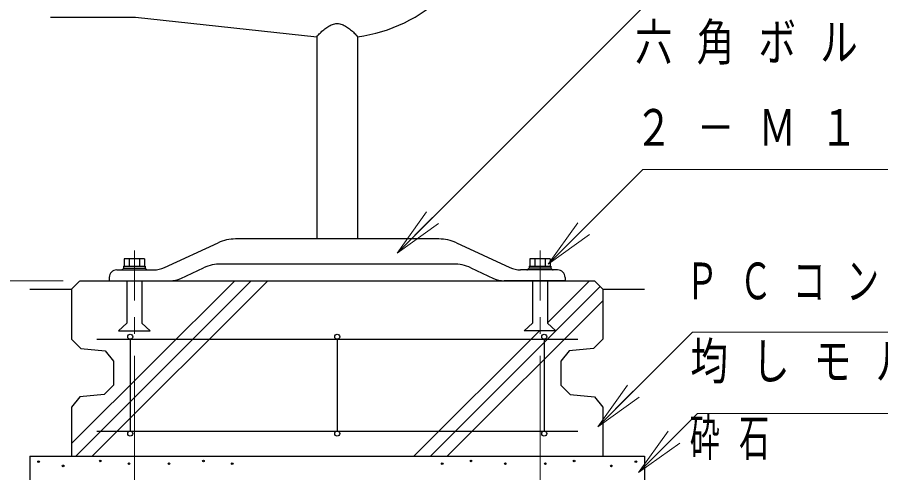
# Model space of a CAD drawing. Units: millimetres on the paper, scale 1:20. Extents: x -365 to 0, y -34 to 257.
# Drawn here: x -118.2 to -66.6, y 93.8 to 121.1 of the extents above; entities that cross this region are included whole.
import ezdxf

# ---------------------------------------------------------------- set-up
doc = ezdxf.new("R2010")
doc.units = ezdxf.units.MM
doc.linetypes.add('USER2', pattern=[6, 3, -1, 1, -1])
doc.layers.add('LY_1', color=7, linetype='Continuous', lineweight=25)
doc.styles.add('ＭＳ ゴシック', font='')
doc.styles.get('ＭＳ ゴシック').set_extended_font_data('MS Gothic')

msp = doc.modelspace()

# ---------------------------------------------------------------- linework, layer by layer
at = {"layer": 'LY_1'}
for p, q in [((-116.209, 121.065), (-111.128, 121.065)), ((-111.128, 121.065), (-100.277, 119.892)), ((-100.276, 119.892), (-100.276, 107.795)), ((-97.847, 119.895), (-97.847, 107.795)), ((-109.387, 106.083), (-106.186, 107.564)), ((-92.987, 107.795), (-105.136, 107.795)), ((-91.937, 107.564), (-88.736, 106.083)), ((-111.793, 106.61), (-111.793, 106.16)), ((-110.58, 106.61), (-111.793, 106.61)), ((-111.49, 106.61), (-111.49, 106.16)), ((-110.883, 106.61), (-110.883, 106.16)), ((-110.58, 106.61), (-110.58, 106.16)), ((-87.543, 106.61), (-87.543, 106.16)), ((-86.33, 106.61), (-87.543, 106.61)), ((-87.24, 106.61), (-87.24, 106.16)), ((-86.633, 106.61), (-86.633, 106.16)), ((-86.33, 106.61), (-86.33, 106.16)), ((-112.237, 105.945), (-110.017, 105.945)), ((-111.907, 105.974), (-111.866, 106.015)), ((-111.836, 106.16), (-111.836, 106.045)), ((-111.836, 106.16), (-110.537, 106.16)), ((-111.836, 106.045), (-110.537, 106.045)), ((-110.537, 106.16), (-110.537, 106.045)), ((-110.507, 106.015), (-110.466, 105.974)), ((-108.41, 105.433), (-107.047, 106.064)), ((-92.126, 106.295), (-105.997, 106.295)), ((-91.076, 106.064), (-89.713, 105.433)), ((-85.887, 105.945), (-88.106, 105.945)), ((-87.616, 106.015), (-87.657, 105.974)), ((-87.586, 106.16), (-87.586, 106.045)), ((-87.586, 106.16), (-86.286, 106.16)), ((-86.328, 106.045), (-87.545, 106.045)), ((-86.287, 106.16), (-86.287, 106.045)), ((-86.216, 105.974), (-86.257, 106.015)), ((-114.437, 105.295), (-114.937, 104.795)), ((-114.436, 105.295), (-83.686, 105.295)), ((-112.687, 105.495), (-112.687, 105.295)), ((-112.687, 105.295), (-109.04, 105.295)), ((-111.636, 105.295), (-111.636, 102.745)), ((-110.737, 105.295), (-110.737, 102.745)), ((-85.437, 105.295), (-89.083, 105.295)), ((-87.387, 105.295), (-87.387, 102.745)), ((-86.487, 105.295), (-86.487, 102.745)), ((-85.437, 105.495), (-85.437, 105.295)), ((-83.687, 105.295), (-83.187, 104.795)), ((-117.437, 104.795), (-114.937, 104.795)), ((-114.937, 104.795), (-114.937, 101.795)), ((-83.187, 104.795), (-80.687, 104.795)), ((-83.187, 104.795), (-83.187, 101.795)), ((-112.137, 102.295), (-111.637, 102.745)), ((-110.737, 102.745), (-110.237, 102.295)), ((-87.387, 102.745), (-87.887, 102.295)), ((-85.987, 102.295), (-86.487, 102.745)), ((-112.136, 102.295), (-110.236, 102.295)), ((-85.986, 102.295), (-87.886, 102.295)), ((-114.936, 101.795), (-114.381, 101.239)), ((-113.436, 101.795), (-84.686, 101.795)), ((-111.437, 101.795), (-111.437, 96.295)), ((-99.062, 101.795), (-99.062, 96.295)), ((-86.687, 101.795), (-86.687, 96.295)), ((-83.187, 101.795), (-83.742, 101.239)), ((-114.381, 101.239), (-112.934, 101.094)), ((-83.742, 101.239), (-85.189, 101.094)), ((-112.934, 101.094), (-112.436, 100.486)), ((-85.189, 101.094), (-85.686, 100.486)), ((-112.437, 100.486), (-112.437, 99.045)), ((-85.687, 100.486), (-85.687, 99.045)), ((-112.436, 99.045), (-112.992, 98.489)), ((-85.687, 99.045), (-85.131, 98.489)), ((-114.439, 98.344), (-114.937, 97.736)), ((-112.992, 98.489), (-114.439, 98.344)), ((-85.131, 98.489), (-83.684, 98.344)), ((-83.684, 98.344), (-83.186, 97.736)), ((-114.937, 97.736), (-114.937, 94.795)), ((-83.187, 97.736), (-83.187, 94.795)), ((-113.436, 96.295), (-84.686, 96.295)), ((-117.437, 94.795), (-117.437, 88.295)), ((-117.436, 94.795), (-80.686, 94.795)), ((-80.687, 94.795), (-80.687, 88.295))]:
    msp.add_line(p, q, dxfattribs=at)
at = {"layer": 'LY_1', "lineweight": 13}
for p, q in [((-95.486, 106.951), (-93.718, 109.426)), ((-95.486, 106.951), (-93.365, 109.073)), ((-93.011, 108.719), (-95.486, 106.951)), ((-86.448, 106.294), (-84.68, 108.769)), ((-86.448, 106.294), (-84.326, 108.415)), ((-83.973, 108.061), (-86.448, 106.294)), ((-115.436, 105.295), (-128.839, 105.295)), ((-114.937, 95.543), (-105.185, 105.295)), ((-114.695, 94.795), (-104.195, 105.295)), ((-113.705, 94.795), (-103.205, 105.295)), ((-86.487, 102.78), (-83.972, 105.295)), ((-93.482, 94.795), (-83.334, 104.942)), ((-92.492, 94.795), (-83.187, 104.1)), ((-94.472, 94.795), (-86.972, 102.295)), ((-111.186, 100.795), (-111.186, 79.376)), ((-86.936, 100.795), (-86.936, 79.376)), ((-83.485, 96.559), (-81.717, 99.034)), ((-83.485, 96.559), (-81.364, 98.68)), ((-81.01, 98.327), (-83.485, 96.559)), ((-81.051, 93.808), (-79.283, 96.283)), ((-81.051, 93.808), (-78.93, 95.929)), ((-78.576, 95.576), (-81.051, 93.808))]:
    msp.add_line(p, q, dxfattribs=at)
at = {"layer": 'LY_1', "linetype": 'USER2', "lineweight": 13}
for p, q in [((-111.186, 107.11), (-111.186, 101.795)), ((-86.936, 107.11), (-86.936, 101.795))]:
    msp.add_line(p, q, dxfattribs=at)
at = {"layer": 'LY_1', "lineweight": 13}
for points in [[(-95.486, 106.951), (-80.437, 122.001), (-23.258, 122.001)], [(-86.448, 106.294), (-80.791, 111.95), (-41.74, 111.95)], [(-83.485, 96.559), (-77.828, 102.216), (-53.783, 102.216)], [(-81.051, 93.808), (-77.516, 97.344), (-35.454, 97.344)]]:
    msp.add_lwpolyline(points, dxfattribs=at)
at = {"layer": 'LY_1'}
for centre, radius in [((-111.437, 101.945), 0.15), ((-99.062, 101.945), 0.15), ((-86.687, 101.945), 0.15), ((-111.437, 96.145), 0.15), ((-99.062, 96.145), 0.15), ((-86.687, 96.145), 0.15), ((-116.916, 94.467), 0.05), ((-113.225, 94.509), 0.05), ((-107.059, 94.509), 0.05), ((-91.064, 94.509), 0.05), ((-84.898, 94.509), 0.05), ((-81.207, 94.467), 0.05), ((-115.448, 94.215), 0.05), ((-111.506, 94.341), 0.05), ((-109.115, 94.341), 0.05), ((-105.34, 94.341), 0.05), ((-92.783, 94.341), 0.05), ((-89.008, 94.341), 0.05), ((-86.617, 94.341), 0.05), ((-82.675, 94.215), 0.05)]:
    msp.add_circle(centre, radius, dxfattribs=at)
for centre, radius, start, end in [((-99.062, 129.03), 9.215, 277.577, 349.834), ((-105.136, 105.295), 2.5, 90, 114.8206), ((-92.987, 105.295), 2.5, 65.1795, 90), ((-112.237, 105.495), 0.45, 90, 180), ((-111.978, 106.045), 0.1, 270, 315.0005), ((-111.795, 105.945), 0.1, 90, 135), ((-110.578, 105.945), 0.1, 45, 90), ((-110.395, 106.045), 0.1, 225, 270), ((-110.017, 107.445), 1.5, 270, 294.8206), ((-105.997, 103.795), 2.5, 90, 114.8206), ((-92.126, 103.795), 2.5, 65.1795, 90), ((-88.106, 107.445), 1.5, 245.1794, 270), ((-87.728, 106.045), 0.1, 270, 315), ((-87.545, 105.945), 0.1, 90, 135), ((-86.328, 105.945), 0.1, 44.9999, 90), ((-86.145, 106.045), 0.1, 224.9995, 270), ((-85.887, 105.495), 0.45, 0, 90), ((-109.04, 106.795), 1.5, 270, 294.8206), ((-89.083, 106.795), 1.5, 245.1795, 270)]:
    msp.add_arc(centre, radius, start, end, dxfattribs=at)
msp.add_open_spline([(-100.276, 119.892), (-100.246, 119.932), (-100.216, 119.972), (-100.184, 120.01), (-100.152, 120.048), (-100.118, 120.085), (-100.084, 120.12), (-100.049, 120.156), (-100.012, 120.19), (-99.975, 120.223), (-99.938, 120.257), (-99.9, 120.289), (-99.861, 120.32), (-99.822, 120.35), (-99.782, 120.38), (-99.741, 120.409), (-99.7, 120.438), (-99.659, 120.466), (-99.617, 120.493), (-99.575, 120.519), (-99.532, 120.545), (-99.488, 120.568), (-99.444, 120.592), (-99.399, 120.614), (-99.353, 120.632), (-99.307, 120.65), (-99.259, 120.667), (-99.211, 120.677), (-99.162, 120.688), (-99.112, 120.695), (-99.063, 120.695), (-99.013, 120.695), (-98.963, 120.688), (-98.914, 120.678), (-98.866, 120.667), (-98.818, 120.651), (-98.772, 120.633), (-98.726, 120.615), (-98.681, 120.592), (-98.637, 120.569), (-98.593, 120.546), (-98.55, 120.52), (-98.508, 120.494), (-98.466, 120.467), (-98.424, 120.439), (-98.384, 120.41), (-98.343, 120.381), (-98.303, 120.352), (-98.264, 120.321), (-98.225, 120.29), (-98.186, 120.258), (-98.149, 120.225), (-98.112, 120.192), (-98.075, 120.158), (-98.04, 120.122), (-98.005, 120.087), (-97.971, 120.05), (-97.939, 120.012), (-97.907, 119.975), (-97.877, 119.935), (-97.847, 119.895)], degree=3, knots=[0, 0, 0, 0, 1, 1, 1, 2, 2, 2, 3, 3, 3, 4, 4, 4, 5, 5, 5, 6, 6, 6, 7, 7, 7, 8, 8, 8, 9, 9, 9, 10, 10, 10, 11, 11, 11, 12, 12, 12, 13, 13, 13, 14, 14, 14, 15, 15, 15, 16, 16, 16, 17, 17, 17, 18, 18, 18, 19, 19, 19, 20, 20, 20, 20], dxfattribs=at)

# ---------------------------------------------------------------- texts
at = {"layer": 'LY_1', "char_height": 2.199, "attachment_point": 4, "style": 'ＭＳ ゴシック'}
for s, insert in [('\\T1.64;\\W0.75;六角ボルト', (-81.262, 119.45)), ('\\T1.64;\\W0.75;２－Ｍ１２×３５Ｌ\u3000ＳＵＳ', (-81.262, 114.45)), ('\\T1.64;\\W0.65;ＰＣコンクリ－ト', (-78.218, 105.216)), ('\\T1.64;\\W0.75;均しモルタル１：３（空練り）', (-77.95, 100.344)), ('\\T1.64;\\W0.6;砕石', (-77.987, 95.794))]:
    msp.add_mtext(s, dxfattribs=dict(at, insert=insert))

doc.saveas('drawing.dxf')
